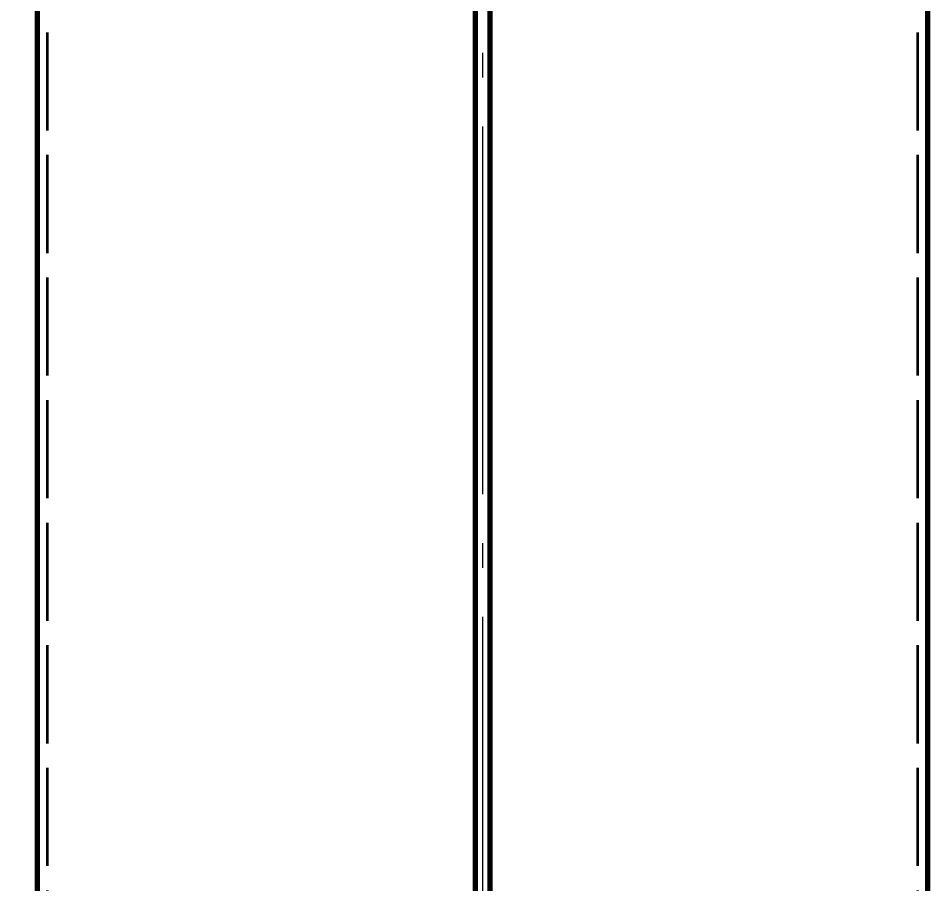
# Model space of a CAD drawing. Header units: millimetres. Extents: x 0 to 594, y 0 to 420.
# Drawn here: x 108.23 to 145.33, y 213.02 to 248.33 of the extents above; entities that cross this region are included whole.
import ezdxf

# ---------------------------------------------------------------- set-up
doc = ezdxf.new("R2010")
doc.units = ezdxf.units.MM
doc.linetypes.add('IRAM-E-TRAZOS', pattern=[5, 4, -1])
doc.linetypes.add('IRAM-F-TRAZO-PUNTO', pattern=[20, 15, -2, 1, -2])
for name, color, linetype, lineweight in [('01-VISIBLE', 7, 'CONTINUOUS', 70), ('02-OCULTA', 4, 'IRAM-E-TRAZOS', 35), ('03-EJE', 1, 'IRAM-F-TRAZO-PUNTO', 18), ('04-COTA', 3, 'CONTINUOUS', 18)]:
    doc.layers.add(name, color=color, linetype=linetype, lineweight=lineweight)
doc.styles.add('ISO3098', font='isocpeur.ttf')
doc.dimstyles.new('FLAMA-IRAM', dxfattribs={"dimtxt": 3.5, "dimasz": 3.5, "dimexe": 2, "dimexo": 1.5, "dimgap": 1, "dimtad": 1, "dimdec": 1, "dimtxsty": 'ISO3098', "dimblk": 'IRAM_FLECHA', "dimblk1": 'IRAM_FLECHA', "dimblk2": 'IRAM_FLECHA', "dimcen": 2.5, "dimclrd": 3, "dimclre": 3, "dimclrt": 3, "dimazin": 3, "dimtfac": 1, "dimtmove": 0, "dimatfit": 3, "dimlwd": 18, "dimlwe": 18})

# ---------------------------------------------------------------- blocks, each defined once
blk = doc.blocks.new('IRAM_FLECHA')
blk.add_solid([(0, 0), (-1, 0.125), (-1, -0.125)])

msp = doc.modelspace()

# ---------------------------------------------------------------- linework, layer by layer
at = {"layer": '01-VISIBLE'}
for p, q in [((145.325, 188.75), (145.325, 286.185)), ((109.025, 188.75), (109.025, 285.935)), ((126.875, 188.95), (126.875, 285.985)), ((127.475, 188.95), (127.475, 285.985))]:
    msp.add_line(p, q, dxfattribs=at)
at = {"layer": '02-OCULTA'}
for p, q in [((109.425, 188.75), (109.425, 286.185)), ((144.925, 188.75), (144.925, 286.185)), ((126.875, 192.698), (126.875, 285.865)), ((127.475, 192.698), (127.475, 285.865))]:
    msp.add_line(p, q, dxfattribs=at)
at = {"layer": '03-EJE'}
msp.add_line((127.175, 188.91), (127.175, 302.05), dxfattribs=at)

# ---------------------------------------------------------------- dimensions: what is measured, and where the dimension line sits
at = {"layer": '04-COTA'}
for base, p1 in [((82.025, 188.75), (109.025, 188.75)), ((91.025, 189.71), (109.025, 189.71))]:
    msp.add_linear_dim(base=base, p1=p1, p2=(123.495, 301.25), angle=90, text='<>±0,8', dimstyle='FLAMA-IRAM', override={"dimlfac": 5}, dxfattribs=at).render()

doc.saveas('drawing.dxf')
